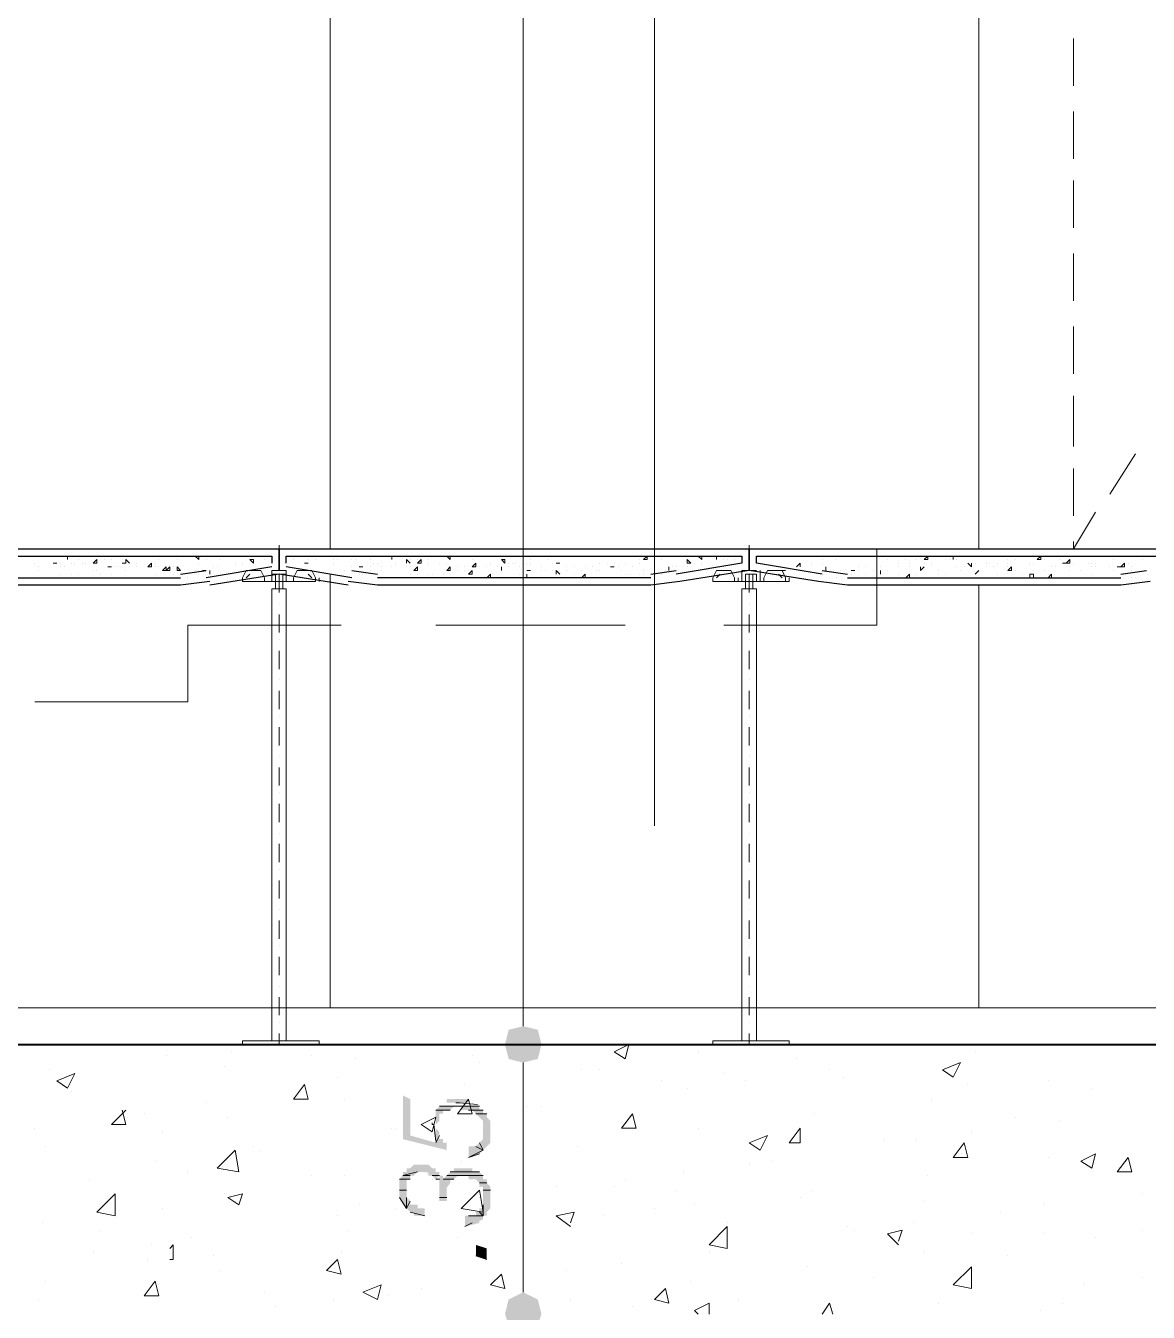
# Model space of a CAD drawing. Header units: millimetres. Extents: x 182 to 575, y -105 to 95.
# Drawn here: x 290.311 to 291.778, y 69.309 to 70.99 of the extents above; entities that cross this region are included whole.
import ezdxf

# ---------------------------------------------------------------- set-up
doc = ezdxf.new("R2010")
doc.units = ezdxf.units.MM
doc.header["$MEASUREMENT"] = 0
doc.layers.add('PDF_Geometry', color=7, linetype='Continuous')
doc.layers.add('PDF_Solid Fills', color=7, linetype='Continuous')

msp = doc.modelspace()

# ---------------------------------------------------------------- hatches: boundary and pattern name
at = {"layer": 'PDF_Solid Fills', "transparency": 33554559}
for points in [[(290.9421, 69.6396), (290.9612, 69.6348), (290.9802, 69.6396), (290.985, 69.6586), (290.9802, 69.6777), (290.9612, 69.6824), (290.9421, 69.6777), (290.9373, 69.6586)], [(290.8897, 69.5872), (290.8612, 69.5872), (290.8612, 69.5824), (290.8897, 69.5824)], [(290.8993, 69.3824), (290.9135, 69.3777), (290.9135, 69.392), (290.8993, 69.3967)], [(290.9421, 69.292), (290.9612, 69.2824), (290.9802, 69.292), (290.985, 69.3062), (290.9802, 69.3253), (290.9612, 69.3348), (290.9421, 69.3253), (290.9373, 69.3062)]]:
    msp.add_hatch(color=256, dxfattribs=at).paths.add_polyline_path(points)
h = msp.add_hatch(color=256, dxfattribs=at)
h.paths.add_polyline_path([(290.8754, 69.5777), (290.8516, 69.5777), (290.8469, 69.5729), (290.8469, 69.5539), (290.8516, 69.5586), (290.8516, 69.5681), (290.8564, 69.5681), (290.8564, 69.5729), (290.8659, 69.5729), (290.8697, 69.5767)])
h.paths.add_polyline_path([(290.8802, 69.5769), (290.8802, 69.5729), (290.8897, 69.5729), (290.8961, 69.5713), (290.9088, 69.5586), (290.9088, 69.5348), (290.904, 69.5301), (290.8993, 69.5253), (290.8897, 69.5253), (290.8897, 69.511), (290.8945, 69.511), (290.8969, 69.5134), (290.904, 69.5158), (290.9088, 69.5205), (290.9183, 69.5301), (290.9183, 69.5586), (290.9135, 69.5634), (290.9135, 69.5681), (290.9088, 69.5681), (290.9088, 69.5729), (290.904, 69.5729), (290.904, 69.5777), (290.8754, 69.5777)])
h.paths.add_polyline_path([(290.8516, 69.5443), (290.8469, 69.5491), (290.8469, 69.5301), (290.8135, 69.5396), (290.8135, 69.5872), (290.804, 69.592), (290.804, 69.5348), (290.8612, 69.5205), (290.8612, 69.5301), (290.8564, 69.5301), (290.8564, 69.5348), (290.8516, 69.5348)])
h = msp.add_hatch(color=256, dxfattribs=at)
h.paths.add_polyline_path([(290.8421, 69.5586), (290.8421, 69.5491), (290.8421, 69.5586)], flags=0)
h.paths.add_polyline_path([(290.8421, 69.5443), (290.8421, 69.5634), (290.8421, 69.5443)], flags=0)
h.paths.add_polyline_path([(290.8421, 69.5681), (290.8421, 69.5396), (290.8421, 69.5681)], flags=0)
h.paths.add_polyline_path([(290.8469, 69.5729), (290.8469, 69.5348), (290.8469, 69.5729)], flags=0)
h = msp.add_hatch(color=256, dxfattribs=at)
h.paths.add_polyline_path([(290.8326, 69.4348), (290.8326, 69.4443), (290.8231, 69.4443), (290.8231, 69.4491), (290.8135, 69.4491), (290.8135, 69.4539), (290.8088, 69.4586), (290.8088, 69.4824), (290.8135, 69.4824), (290.8135, 69.4872), (290.8183, 69.4872), (290.8231, 69.492), (290.8326, 69.492), (290.8373, 69.4908), (290.8373, 69.4872), (290.8421, 69.4872), (290.8469, 69.4824), (290.8516, 69.4872), (290.8516, 69.492), (290.8469, 69.492), (290.8469, 69.4967), (290.8421, 69.4967), (290.8373, 69.5015), (290.8183, 69.5015), (290.8135, 69.4967), (290.8088, 69.4967), (290.8088, 69.492), (290.804, 69.492), (290.804, 69.4872), (290.7993, 69.4824), (290.7993, 69.4586), (290.804, 69.4515), (290.804, 69.4491), (290.8088, 69.4443), (290.8135, 69.4396), (290.8183, 69.4384), (290.8183, 69.4348)])
h.paths.add_polyline_path([(290.8516, 69.4872), (290.8516, 69.4539), (290.8612, 69.4539), (290.8612, 69.4713), (290.8659, 69.4777), (290.8659, 69.4824), (290.8707, 69.4824), (290.8743, 69.486), (290.8802, 69.4872), (290.885, 69.4872), (290.8897, 69.4862), (290.8897, 69.4824), (290.8993, 69.4824), (290.904, 69.4777), (290.904, 69.4729), (290.9088, 69.4729), (290.9088, 69.4443), (290.904, 69.4443), (290.904, 69.4396), (290.8993, 69.4396), (290.8993, 69.4348), (290.885, 69.4348), (290.885, 69.4205), (290.904, 69.4253), (290.904, 69.4281), (290.9088, 69.4301), (290.9088, 69.4348), (290.9135, 69.4348), (290.9135, 69.4396), (290.9183, 69.4443), (290.9183, 69.4729), (290.9135, 69.4777), (290.9135, 69.4824), (290.9088, 69.4824), (290.9088, 69.4872), (290.904, 69.492), (290.8945, 69.492), (290.8945, 69.4967), (290.8707, 69.4967), (290.8707, 69.492), (290.8659, 69.492), (290.8612, 69.4872), (290.8564, 69.4824), (290.8564, 69.4872)])

# ---------------------------------------------------------------- linework, layer by layer
at = {"layer": 'PDF_Geometry', "lineweight": 20}
for points in [[(290.7088, 73.3586), (290.7088, 72.8586), (290.7088, 70.3062), (290.7088, 72.8586), (288.7659, 72.8586), (288.7659, 70.3062)], [(291.5564, 73.3586), (291.5564, 70.3062)], [(290.6231, 70.2634), (290.6231, 70.2682), (290.6183, 70.2777), (290.5992, 70.2777), (290.5945, 70.2682), (290.5945, 70.2634), (290.6897, 70.2634)], [(290.5992, 70.2777), (290.5945, 70.2682)], [(290.5945, 70.2634), (290.5945, 70.2682), (290.5945, 70.2634)], [(290.5992, 70.2777), (290.6183, 70.2777), (290.5992, 70.2777)], [(290.5992, 70.2777), (290.5992, 70.2777)], [(290.604, 70.2729), (290.5992, 70.2682)], [(290.5992, 70.2729), (290.5992, 70.2729)], [(290.6183, 70.2777), (290.6231, 70.2682), (290.6183, 70.2777)], [(290.6183, 70.2777), (290.6183, 70.2777)], [(290.6183, 70.2729), (290.6183, 70.2729)], [(290.6231, 70.2634), (290.6231, 70.2682), (290.6231, 70.2634)], [(290.6278, 70.2634), (290.6326, 70.2634), (290.6326, 70.2729), (290.6516, 70.2729), (290.6516, 70.2634)], [(290.6326, 70.2729), (290.6326, 70.2634), (290.6326, 70.2777)], [(290.6326, 70.2777), (290.6326, 70.2777)], [(290.6326, 70.2729), (290.6326, 70.2729)], [(290.6326, 70.2729), (290.6326, 70.2729)], [(290.6373, 70.2729), (290.6373, 70.2539)], [(290.6421, 70.2729), (290.6421, 70.2634)], [(290.6469, 70.2729), (290.6469, 70.2539)], [(290.685, 70.2777), (290.6897, 70.2682), (290.685, 70.2777), (290.6659, 70.2777), (290.6612, 70.2682), (290.6612, 70.2634), (290.6516, 70.2634), (290.6612, 70.2634), (290.6564, 70.2634)], [(290.6516, 70.2777), (290.6516, 70.2634), (290.6516, 70.2729)], [(290.6516, 70.2777), (290.6516, 70.2777)], [(290.6516, 70.2729), (290.6516, 70.2729)], [(290.6516, 70.2729), (290.6516, 70.2729)], [(290.6612, 70.2682), (290.6659, 70.2777), (290.6612, 70.2682)], [(290.6612, 70.2634), (290.6612, 70.2682), (290.6612, 70.2634)], [(290.6659, 70.2777), (290.685, 70.2777), (290.6659, 70.2777)], [(290.6659, 70.2777), (290.6659, 70.2777)], [(290.6659, 70.2729), (290.6659, 70.2729)], [(290.685, 70.2682), (290.6802, 70.2729)], [(290.685, 70.2777), (290.685, 70.2777)], [(290.685, 70.2729), (290.685, 70.2729)], [(290.6897, 70.2634), (290.6897, 70.2682), (290.6897, 70.2634)], [(290.6945, 70.2682), (290.6945, 70.2634)], [(290.7088, 70.2729), (290.7088, 69.7062)], [(291.2373, 70.2682), (291.2373, 70.2634), (291.2373, 70.2682), (291.2326, 70.2777), (291.2135, 70.2777), (291.2088, 70.2682), (291.2088, 70.2634), (291.3088, 70.2634)], [(291.2135, 70.2777), (291.2088, 70.2682)], [(291.2088, 70.2634), (291.2088, 70.2682), (291.2088, 70.2634)], [(291.2135, 70.2777), (291.2326, 70.2777), (291.2135, 70.2777)], [(291.2135, 70.2777), (291.2135, 70.2777)], [(291.2183, 70.2729), (291.2135, 70.2682)], [(291.2135, 70.2729), (291.2135, 70.2729)], [(291.2326, 70.2777), (291.2373, 70.2682), (291.2326, 70.2777)], [(291.2326, 70.2777), (291.2326, 70.2777)], [(291.2326, 70.2729), (291.2326, 70.2729)], [(291.2469, 70.2777), (291.2659, 70.2777), (291.2469, 70.2777), (291.2469, 70.2634), (291.2469, 70.2729), (291.2469, 70.2634), (291.2421, 70.2634), (291.2469, 70.2634), (291.2373, 70.2634)], [(291.2421, 70.2682), (291.2421, 70.2634)], [(291.2469, 70.2777), (291.2469, 70.2777)], [(291.2469, 70.2729), (291.2469, 70.2729)], [(291.2516, 70.2539), (291.2516, 70.2729), (291.2659, 70.2729), (291.2659, 70.2634), (291.2659, 70.2729)], [(291.2516, 70.2729), (291.2516, 70.2729)], [(291.2564, 70.2729), (291.2564, 70.2634)], [(291.2612, 70.2729), (291.2612, 70.2539)], [(291.304, 70.2777), (291.2802, 70.2777), (291.2993, 70.2777), (291.304, 70.2682), (291.2993, 70.2777), (291.2802, 70.2777), (291.2754, 70.2682), (291.2754, 70.2634), (291.2707, 70.2634), (291.2754, 70.2634), (291.2659, 70.2634)], [(291.2659, 70.2777), (291.2659, 70.2777)], [(291.2659, 70.2729), (291.2659, 70.2729)], [(291.2659, 70.2729), (291.2659, 70.2729)], [(291.2707, 70.2777), (291.2707, 70.2634)], [(291.2754, 70.2682), (291.2802, 70.2777), (291.2754, 70.2682)], [(291.2754, 70.2634), (291.2754, 70.2682), (291.2754, 70.2634)], [(291.2802, 70.2777), (291.2802, 70.2777)], [(291.2802, 70.2729), (291.2802, 70.2729)], [(291.2993, 70.2682), (291.2945, 70.2729)], [(291.2993, 70.2777), (291.2993, 70.2777)], [(291.2993, 70.2729), (291.2993, 70.2729)], [(291.304, 70.2777), (291.304, 70.2777)], [(291.304, 70.2682), (291.304, 70.2634)], [(291.3088, 70.2634), (291.3088, 70.2682), (291.3088, 70.2634)], [(290.5945, 70.2634), (290.5945, 70.2634)], [(290.6231, 70.2634), (290.6231, 70.2634)], [(290.6231, 70.2634), (290.6326, 70.2634), (290.6231, 70.2634)], [(290.6278, 70.2634), (290.6278, 70.2634)], [(290.6326, 70.2634), (290.6326, 70.2634)], [(290.6516, 69.6634), (290.6516, 70.2539), (290.6326, 70.2539), (290.6326, 69.6634)], [(290.6516, 70.2634), (290.6516, 70.2634)], [(290.6564, 70.2634), (290.6564, 70.2634)], [(290.6612, 70.2634), (290.6612, 70.2634)], [(290.6897, 70.2634), (290.6897, 70.2634)], [(291.2088, 70.2634), (291.2088, 70.2634)], [(291.2373, 70.2634), (291.2373, 70.2634)], [(291.2421, 70.2634), (291.2421, 70.2634)], [(291.2469, 70.2634), (291.2469, 70.2634)], [(291.2659, 69.6634), (291.2659, 70.2539), (291.2469, 70.2539), (291.2469, 69.6634)], [(291.2659, 70.2634), (291.2659, 70.2634)], [(291.2707, 70.2634), (291.2707, 70.2634)], [(291.2754, 70.2634), (291.2754, 70.2634)], [(291.3088, 70.2634), (291.3088, 70.2634)], [(291.5564, 70.2586), (291.5564, 69.7062)], [(290.6945, 69.6586), (290.5945, 69.6586), (290.6945, 69.6586), (290.5945, 69.6586), (290.5945, 69.6634), (290.6945, 69.6634), (290.6945, 69.6586), (290.5945, 69.6586)]]:
    msp.add_lwpolyline(points, dxfattribs=at)
at = {"layer": 'PDF_Geometry', "lineweight": 13}
for points in [[(291.1326, 73.3586), (291.1326, 70.3062)], [(290.9612, 69.6824), (290.9612, 69.7062), (290.9612, 73.1586), (290.9612, 73.1824), (290.9612, 73.1586), (290.9612, 73.1062)], [(291.6802, 70.9729), (291.6802, 70.911)], [(291.1326, 69.9443), (291.1326, 70.9443)], [(291.6802, 70.8777), (291.6802, 70.8158)], [(291.6802, 70.7872), (291.6802, 70.7253)], [(291.6802, 70.692), (291.6802, 70.6301)], [(291.6802, 70.5967), (291.6802, 70.5348)], [(291.6802, 70.5062), (291.6802, 70.4396)], [(291.7278, 70.3777), (291.7612, 70.4301)], [(291.6802, 70.411), (291.6802, 70.3491)], [(291.6802, 70.3158), (291.6802, 70.3062), (291.7088, 70.3539)], [(290.6421, 70.311), (290.6421, 70.2967)], [(291.2231, 70.2062), (291.4231, 70.2062), (291.4231, 70.3062), (291.6897, 70.3062)], [(291.2564, 70.311), (291.2564, 70.2967)], [(290.3231, 70.2967), (290.3231, 70.2967)], [(290.3231, 70.2872), (290.3231, 70.2872)], [(290.3278, 70.2824), (290.3278, 70.2824)], [(290.3326, 70.2967), (290.3326, 70.2967)], [(290.3469, 70.2872), (290.3469, 70.2872)], [(290.3516, 70.2872), (290.3516, 70.2872)], [(290.3564, 70.2872), (290.3564, 70.2872)], [(290.3564, 70.2824), (290.3564, 70.2824)], [(290.3612, 70.2824), (290.3612, 70.2824)], [(290.3659, 70.292), (290.3659, 70.292)], [(290.3707, 70.2872), (290.3707, 70.2872)], [(290.3754, 70.2872), (290.3754, 70.2872)], [(290.3802, 70.292), (290.3802, 70.292)], [(290.385, 70.2872), (290.385, 70.2872)], [(290.3897, 70.2967), (290.3897, 70.2967)], [(290.3897, 70.2872), (290.3897, 70.2872)], [(290.404, 70.2967), (290.404, 70.2967)], [(290.404, 70.2872), (290.404, 70.2872)], [(290.4135, 70.292), (290.4135, 70.292)], [(290.4231, 70.292), (290.4231, 70.292)], [(290.4231, 70.2824), (290.4231, 70.2824)], [(290.4278, 70.2824), (290.4278, 70.2824)], [(290.4278, 70.2824), (290.4278, 70.2824)], [(290.4326, 70.2824), (290.4326, 70.2824)], [(290.4469, 70.2872), (290.4421, 70.292), (290.4421, 70.2872), (290.4373, 70.2872)], [(290.4373, 70.292), (290.4373, 70.292)], [(290.4373, 70.2872), (290.4373, 70.2872)], [(290.4373, 70.2872), (290.4373, 70.2872)], [(290.4421, 70.2872), (290.4421, 70.2872)], [(290.4469, 70.2967), (290.4469, 70.2967)], [(290.4564, 70.2967), (290.4564, 70.2967)], [(290.4564, 70.2872), (290.4564, 70.2872)], [(290.4564, 70.2872), (290.4564, 70.2872)], [(290.4564, 70.2824), (290.4564, 70.2824)], [(290.4612, 70.2967), (290.4612, 70.2967)], [(290.4659, 70.2967), (290.4659, 70.2967)], [(290.4707, 70.2824), (290.4707, 70.2824)], [(290.4802, 70.2872), (290.4802, 70.2872)], [(290.4802, 70.2824), (290.4802, 70.2824)], [(290.485, 70.292), (290.485, 70.292)], [(290.485, 70.2824), (290.485, 70.2824)], [(290.504, 70.2824), (290.504, 70.2824)], [(290.5088, 70.292), (290.5088, 70.292)], [(290.5088, 70.2824), (290.5088, 70.2824)], [(290.5135, 70.2967), (290.5135, 70.2967)], [(290.5326, 70.2967), (290.5326, 70.2967)], [(290.5373, 70.2872), (290.5373, 70.2872)], [(290.5469, 70.292), (290.5469, 70.292)], [(290.5564, 70.2824), (290.5564, 70.2824)], [(290.5612, 70.2824), (290.5612, 70.2824)], [(290.5659, 70.292), (290.5659, 70.292)], [(290.585, 70.2967), (290.585, 70.2967)], [(290.585, 70.2872), (290.585, 70.2872)], [(290.5945, 70.2872), (290.5945, 70.2872)], [(290.5992, 70.2967), (290.5992, 70.2967)], [(290.6088, 70.2967), (290.6088, 70.2967)], [(290.6088, 70.2872), (290.6088, 70.2872)], [(290.6231, 70.292), (290.6231, 70.292)], [(290.6421, 70.2872), (290.6421, 70.2872)], [(290.6612, 70.2967), (290.6612, 70.2967)], [(290.6612, 70.292), (290.6612, 70.292)], [(290.6754, 70.2872), (290.6802, 70.2872)], [(290.6802, 70.292), (290.6802, 70.292)], [(290.6802, 70.2872), (290.6802, 70.2872)], [(290.6897, 70.292), (290.6897, 70.292)], [(290.7135, 70.292), (290.7135, 70.292)], [(290.7135, 70.2872), (290.7135, 70.2872)], [(290.7183, 70.292), (290.7183, 70.292)], [(290.7231, 70.2967), (290.7231, 70.2967)], [(290.7326, 70.2967), (290.7326, 70.2967)], [(290.7373, 70.292), (290.7373, 70.292)], [(290.7373, 70.2824), (290.7373, 70.2824)], [(290.7421, 70.2967), (290.7421, 70.2967)], [(290.7421, 70.292), (290.7421, 70.292)], [(290.7516, 70.2824), (290.7516, 70.2824)], [(290.7564, 70.2967), (290.7564, 70.2967)], [(290.7564, 70.2967), (290.7564, 70.2967)], [(290.7612, 70.2967), (290.7612, 70.2967)], [(290.7612, 70.292), (290.7612, 70.292)], [(290.7612, 70.2824), (290.7612, 70.2824)], [(290.7659, 70.2872), (290.7659, 70.2872)], [(290.7707, 70.2872), (290.7707, 70.2872)], [(290.7754, 70.2824), (290.7754, 70.2824)], [(290.785, 70.2967), (290.785, 70.2967)], [(290.7897, 70.2967), (290.7945, 70.2967)], [(290.7897, 70.2967), (290.7897, 70.2967)], [(290.7897, 70.292), (290.7897, 70.292)], [(290.7897, 70.2824), (290.7897, 70.2824)], [(290.7945, 70.2967), (290.7945, 70.2967)], [(290.7945, 70.2967), (290.7945, 70.2967)], [(290.7945, 70.2872), (290.7945, 70.2872)], [(290.7945, 70.2872), (290.7945, 70.2872)], [(290.8088, 70.2872), (290.8088, 70.292), (290.8135, 70.2872)], [(290.8088, 70.2872), (290.8088, 70.2872)], [(290.8088, 70.2824), (290.8088, 70.2824)], [(290.8135, 70.292), (290.8135, 70.292)], [(290.8135, 70.2824), (290.8135, 70.2824)], [(290.8231, 70.292), (290.8231, 70.292)], [(290.8231, 70.2872), (290.8231, 70.2872)], [(290.8373, 70.292), (290.8373, 70.292)], [(290.8373, 70.292), (290.8373, 70.292)], [(290.8373, 70.2872), (290.8373, 70.2872)], [(290.8373, 70.2872), (290.8373, 70.2872)], [(290.8516, 70.2872), (290.8516, 70.2872)], [(290.8564, 70.2967), (290.8564, 70.2967)], [(290.8612, 70.2872), (290.8612, 70.2872)], [(290.8612, 70.2872), (290.8612, 70.2872)], [(290.8612, 70.2872), (290.8612, 70.2872)], [(290.8659, 70.292), (290.8659, 70.292)], [(290.8659, 70.292), (290.8659, 70.292)], [(290.8659, 70.292), (290.8659, 70.292)], [(290.8754, 70.2824), (290.8754, 70.2824)], [(290.885, 70.2824), (290.885, 70.2824)], [(290.8897, 70.2967), (290.8897, 70.2967)], [(290.8945, 70.292), (290.8945, 70.292)], [(290.904, 70.2824), (290.904, 70.2824)], [(290.904, 70.2824), (290.904, 70.2824)], [(290.9135, 70.2824), (290.9135, 70.2824)], [(290.9135, 70.2824), (290.9135, 70.2824)], [(290.9183, 70.2872), (290.9183, 70.2872)], [(290.9278, 70.2824), (290.9278, 70.2824)], [(290.9373, 70.2872), (290.9373, 70.2872)], [(290.9421, 70.2872), (290.9421, 70.2872)], [(290.9421, 70.2824), (290.9421, 70.2824)], [(290.9469, 70.2872), (290.9469, 70.2872)], [(290.9516, 70.2872), (290.9516, 70.2872)], [(290.9564, 70.2824), (290.9564, 70.2824)], [(290.9659, 70.2872), (290.9659, 70.2872)], [(290.9707, 70.292), (290.9707, 70.292)], [(290.9707, 70.292), (290.9707, 70.292)], [(290.9707, 70.2872), (290.9707, 70.2872)], [(290.985, 70.2824), (290.985, 70.2824)], [(290.9945, 70.292), (290.9945, 70.292)], [(290.9992, 70.2967), (290.9992, 70.2967)], [(290.9992, 70.2967), (290.9992, 70.2967)], [(290.9992, 70.2872), (290.9992, 70.2872)], [(291.0088, 70.2872), (291.0088, 70.2872)], [(291.0135, 70.2967), (291.0135, 70.2967)], [(291.0183, 70.2967), (291.0183, 70.2967)], [(291.0183, 70.2824), (291.0183, 70.2824)], [(291.0278, 70.2824), (291.0278, 70.2824)], [(291.0421, 70.2824), (291.0421, 70.2824)], [(291.0516, 70.2824), (291.0516, 70.2824)], [(291.0516, 70.2824), (291.0516, 70.2824)], [(291.0612, 70.2872), (291.0612, 70.2872)], [(291.0707, 70.2872), (291.0707, 70.2872)], [(291.0802, 70.2872), (291.0802, 70.2872)], [(291.0802, 70.2824), (291.0802, 70.2824)], [(291.0802, 70.2824), (291.0802, 70.2824)], [(291.085, 70.2824), (291.085, 70.2824)], [(291.0945, 70.2872), (291.0945, 70.2872)], [(291.104, 70.2824), (291.104, 70.2824)], [(291.1135, 70.292), (291.1135, 70.292)], [(291.1135, 70.2872), (291.1135, 70.2872)], [(291.1183, 70.292), (291.1183, 70.292)], [(291.1231, 70.2967), (291.1231, 70.2967)], [(291.1231, 70.2967), (291.1231, 70.2967)], [(291.1278, 70.2967), (291.1278, 70.2967)], [(291.1326, 70.2824), (291.1326, 70.2824)], [(291.1421, 70.292), (291.1421, 70.292)], [(291.1469, 70.2967), (291.1469, 70.2967)], [(291.1469, 70.2967), (291.1469, 70.2967)], [(291.1564, 70.2824), (291.1564, 70.2824)], [(291.1612, 70.2824), (291.1612, 70.2824)], [(291.1707, 70.2824), (291.1707, 70.2824)], [(291.1754, 70.2967), (291.1754, 70.2967)], [(291.1754, 70.2824), (291.1754, 70.2824)], [(291.1802, 70.2967), (291.1802, 70.2967)], [(291.185, 70.2872), (291.185, 70.2872)], [(291.1945, 70.2872), (291.1945, 70.2872)], [(291.1945, 70.2872), (291.1945, 70.2872)], [(291.2135, 70.292), (291.2135, 70.292)], [(291.2135, 70.292), (291.2135, 70.292)], [(291.2231, 70.292), (291.2231, 70.292)], [(291.2278, 70.292), (291.2278, 70.292)], [(291.2373, 70.292), (291.2373, 70.292)], [(291.2421, 70.2967), (291.2421, 70.2967)], [(291.2469, 70.292), (291.2469, 70.292)], [(291.2469, 70.2872), (291.2469, 70.2872)], [(291.2469, 70.2872), (291.2469, 70.2872)], [(291.2564, 70.2872), (291.2564, 70.2872)], [(291.2754, 70.2967), (291.2754, 70.2967)], [(291.285, 70.2872), (291.285, 70.2872)], [(291.285, 70.2872), (291.285, 70.2872)], [(291.2897, 70.2967), (291.2897, 70.2967)], [(291.3183, 70.2824), (291.3231, 70.2872), (291.3231, 70.2824)], [(291.3231, 70.2872), (291.3231, 70.2872)], [(291.3231, 70.2872), (291.3231, 70.2872)], [(291.3278, 70.2967), (291.3278, 70.2967)], [(291.3373, 70.2872), (291.3373, 70.2872)], [(291.3373, 70.2872), (291.3373, 70.2872)], [(291.3373, 70.2872), (291.3373, 70.2872)], [(291.3516, 70.292), (291.3516, 70.292)], [(291.3516, 70.292), (291.3516, 70.292)], [(291.3516, 70.2872), (291.3516, 70.2872)], [(291.3564, 70.2967), (291.3564, 70.2967)], [(291.3707, 70.292), (291.3707, 70.292)], [(291.3754, 70.2967), (291.3754, 70.2967)], [(291.3802, 70.2967), (291.3802, 70.2967)], [(291.385, 70.2967), (291.385, 70.2967)], [(291.3992, 70.2967), (291.3992, 70.2967)], [(291.3992, 70.2824), (291.3992, 70.2824)], [(291.404, 70.2967), (291.404, 70.2967)], [(291.4088, 70.2967), (291.4088, 70.2967)], [(291.4088, 70.2824), (291.4088, 70.2824)], [(291.4088, 70.2824), (291.4088, 70.2824)], [(291.4088, 70.2824), (291.4088, 70.2824)], [(291.4135, 70.2967), (291.4135, 70.2967)], [(291.4278, 70.2824), (291.4278, 70.2824)], [(291.4373, 70.292), (291.4373, 70.292)], [(291.4516, 70.2967), (291.4516, 70.2967)], [(291.4516, 70.2967), (291.4516, 70.2967)], [(291.4516, 70.2872), (291.4516, 70.2872)], [(291.4516, 70.2824), (291.4516, 70.2824)], [(291.4612, 70.292), (291.4612, 70.292)], [(291.4659, 70.2872), (291.4659, 70.2872)], [(291.4659, 70.2824), (291.4659, 70.2824)], [(291.4754, 70.292), (291.4754, 70.292)], [(291.485, 70.2824), (291.4802, 70.2777), (291.4802, 70.2824)], [(291.485, 70.2872), (291.485, 70.2872)], [(291.4897, 70.292), (291.4897, 70.292)], [(291.4945, 70.2872), (291.4945, 70.2872)], [(291.504, 70.2967), (291.504, 70.2967)], [(291.5135, 70.292), (291.5135, 70.292)], [(291.5183, 70.292), (291.5183, 70.292)], [(291.5231, 70.2967), (291.5231, 70.2967)], [(291.5231, 70.292), (291.5231, 70.292)], [(291.5278, 70.292), (291.5278, 70.292)], [(291.5278, 70.2824), (291.5278, 70.2824)], [(291.5373, 70.2824), (291.5373, 70.2824)], [(291.5421, 70.2872), (291.5421, 70.2872)], [(291.5421, 70.2872), (291.5469, 70.2824), (291.5469, 70.2872)], [(291.5421, 70.2872), (291.5421, 70.2872)], [(291.5469, 70.2967), (291.5469, 70.2967)], [(291.5516, 70.2967), (291.5516, 70.2967)], [(291.5516, 70.2872), (291.5516, 70.2872)], [(291.5659, 70.2872), (291.5659, 70.2872)], [(291.5659, 70.2824), (291.5659, 70.2824)], [(291.5707, 70.2872), (291.5707, 70.2872)], [(291.5754, 70.2824), (291.5754, 70.2824)], [(291.5802, 70.2872), (291.5802, 70.2872)], [(291.5945, 70.292), (291.5945, 70.292)], [(291.5945, 70.292), (291.5945, 70.292)], [(291.5945, 70.292), (291.5945, 70.292)], [(291.5945, 70.292), (291.5945, 70.292)], [(291.5945, 70.2872), (291.5945, 70.2872)], [(291.5945, 70.2824), (291.5945, 70.2824)], [(291.5993, 70.2967), (291.5993, 70.2967)], [(291.5993, 70.2967), (291.604, 70.2967)], [(291.604, 70.2967), (291.604, 70.2967)], [(291.604, 70.292), (291.604, 70.292)], [(291.6231, 70.2967), (291.6231, 70.2967)], [(291.6231, 70.2872), (291.6231, 70.2872)], [(291.6278, 70.2967), (291.6278, 70.2967)], [(291.6278, 70.2872), (291.6278, 70.2872)], [(291.6421, 70.292), (291.6421, 70.292)], [(291.6516, 70.2824), (291.6516, 70.2824)], [(291.6564, 70.2824), (291.6564, 70.2824)], [(291.6612, 70.292), (291.6612, 70.292)], [(291.6659, 70.2872), (291.6659, 70.2872)], [(291.6659, 70.2872), (291.6659, 70.2872)], [(291.6659, 70.2872), (291.6707, 70.2872)], [(291.6707, 70.2824), (291.6707, 70.2824)], [(291.6754, 70.2824), (291.6754, 70.2824)], [(291.6802, 70.2872), (291.6802, 70.2872)], [(291.6897, 70.2967), (291.6897, 70.2967)], [(291.6993, 70.2872), (291.6993, 70.2872)], [(291.704, 70.2872), (291.704, 70.2872)], [(291.704, 70.2824), (291.704, 70.2824)], [(291.7088, 70.2872), (291.7088, 70.2872)], [(291.7088, 70.2872), (291.7088, 70.2872)], [(291.7088, 70.2872), (291.7088, 70.2872)], [(291.7088, 70.2824), (291.7088, 70.2824)], [(291.7278, 70.2967), (291.7278, 70.2967)], [(291.7278, 70.2824), (291.7278, 70.2824)], [(291.7326, 70.292), (291.7326, 70.292)], [(291.7373, 70.2824), (291.7373, 70.2824)], [(291.7421, 70.2872), (291.7421, 70.2872)], [(291.7516, 70.2872), (291.7516, 70.2872)], [(291.7564, 70.2967), (291.7564, 70.2967)], [(291.7564, 70.2824), (291.7564, 70.2824)], [(291.7707, 70.292), (291.7707, 70.292)], [(290.3278, 70.2777), (290.3278, 70.2777)], [(290.3278, 70.2777), (290.3278, 70.2777)], [(290.3564, 70.2729), (290.3564, 70.2729)], [(290.3707, 70.2729), (290.3707, 70.2729)], [(290.3802, 70.2729), (290.3802, 70.2729)], [(290.3802, 70.2682), (290.3802, 70.2682)], [(290.3993, 70.2777), (290.3993, 70.2777)], [(290.404, 70.2777), (290.404, 70.2777)], [(290.4088, 70.2729), (290.4088, 70.2729)], [(290.4231, 70.2729), (290.4231, 70.2729)], [(290.4421, 70.2777), (290.4421, 70.2777)], [(290.4564, 70.2682), (290.4564, 70.2682)], [(290.4754, 70.2682), (290.4754, 70.2682)], [(290.4802, 70.2729), (290.4802, 70.2729)], [(290.504, 70.2729), (290.504, 70.2729)], [(290.5088, 70.2777), (290.5088, 70.2777)], [(290.5231, 70.2682), (290.5231, 70.2682)], [(290.5326, 70.2777), (290.5326, 70.2777)], [(290.5326, 70.2777), (290.5326, 70.2777)], [(290.5373, 70.2777), (290.5373, 70.2777)], [(290.5373, 70.2729), (290.5373, 70.2729)], [(290.5469, 70.2777), (290.5469, 70.2777)], [(290.6421, 70.2729), (290.6421, 70.2491)], [(290.7278, 70.2777), (290.7278, 70.2777)], [(290.7469, 70.2729), (290.7469, 70.2729)], [(290.7516, 70.2729), (290.7516, 70.2729)], [(290.7612, 70.2777), (290.7612, 70.2777)], [(290.7754, 70.2777), (290.7754, 70.2777)], [(290.7754, 70.2682), (290.7754, 70.2682)], [(290.804, 70.2682), (290.804, 70.2682)], [(290.8135, 70.2729), (290.8135, 70.2729)], [(290.8231, 70.2729), (290.8231, 70.2729)], [(290.8373, 70.2729), (290.8373, 70.2729)], [(290.8421, 70.2729), (290.8421, 70.2729)], [(290.8564, 70.2729), (290.8564, 70.2729)], [(290.8659, 70.2729), (290.8659, 70.2729)], [(290.8754, 70.2777), (290.8754, 70.2777)], [(290.885, 70.2777), (290.885, 70.2777)], [(290.8897, 70.2777), (290.8897, 70.2777)], [(290.9326, 70.2777), (290.9326, 70.2777)], [(290.9373, 70.2682), (290.9373, 70.2682)], [(290.9564, 70.2729), (290.9564, 70.2729)], [(290.9659, 70.2729), (290.9659, 70.2729)], [(290.9659, 70.2729), (290.9659, 70.2729)], [(290.9707, 70.2777), (290.9707, 70.2777)], [(290.985, 70.2777), (290.985, 70.2777)], [(290.9897, 70.2777), (290.9897, 70.2777)], [(290.9992, 70.2777), (290.9992, 70.2777)], [(291.004, 70.2729), (291.004, 70.2777), (291.0088, 70.2729)], [(291.004, 70.2729), (291.004, 70.2729)], [(291.0088, 70.2777), (291.0088, 70.2777)], [(291.0183, 70.2777), (291.0183, 70.2777)], [(291.0278, 70.2729), (291.0278, 70.2729)], [(291.0373, 70.2777), (291.0373, 70.2777)], [(291.0373, 70.2682), (291.0373, 70.2682)], [(291.0373, 70.2682), (291.0373, 70.2682)], [(291.0564, 70.2777), (291.0564, 70.2777)], [(291.0612, 70.2777), (291.0612, 70.2777)], [(291.0707, 70.2682), (291.0707, 70.2682)], [(291.0707, 70.2682), (291.0707, 70.2682)], [(291.0754, 70.2682), (291.0754, 70.2682)], [(291.0802, 70.2682), (291.0754, 70.2682)], [(291.0897, 70.2777), (291.0897, 70.2777)], [(291.0945, 70.2729), (291.0945, 70.2729)], [(291.0992, 70.2729), (291.0992, 70.2729)], [(291.0992, 70.2682), (291.0992, 70.2682)], [(291.1135, 70.2729), (291.1135, 70.2729)], [(291.1183, 70.2777), (291.1183, 70.2777)], [(291.1183, 70.2729), (291.1183, 70.2729)], [(291.1278, 70.2729), (291.1278, 70.2729)], [(291.1326, 70.2777), (291.1326, 70.2777)], [(291.1421, 70.2729), (291.1421, 70.2729)], [(291.1469, 70.2777), (291.1469, 70.2777)], [(291.1516, 70.2777), (291.1516, 70.2777)], [(291.1612, 70.2777), (291.1612, 70.2777)], [(291.2564, 70.2729), (291.2564, 70.2491)], [(291.3564, 70.2777), (291.3564, 70.2777)], [(291.3707, 70.2682), (291.3707, 70.2682)], [(291.3754, 70.2777), (291.3754, 70.2777)], [(291.3897, 70.2729), (291.3897, 70.2729)], [(291.3945, 70.2777), (291.3945, 70.2777)], [(291.3992, 70.2777), (291.3992, 70.2777)], [(291.3992, 70.2682), (291.3992, 70.2682)], [(291.4088, 70.2729), (291.4088, 70.2729)], [(291.4183, 70.2777), (291.4183, 70.2777)], [(291.4278, 70.2729), (291.4278, 70.2729)], [(291.4373, 70.2777), (291.4373, 70.2777)], [(291.4516, 70.2729), (291.4516, 70.2729)], [(291.4754, 70.2729), (291.4754, 70.2729)], [(291.4754, 70.2729), (291.4754, 70.2729)], [(291.4802, 70.2777), (291.4802, 70.2777)], [(291.4992, 70.2682), (291.4992, 70.2682)], [(291.4992, 70.2682), (291.4992, 70.2682)], [(291.504, 70.2777), (291.504, 70.2777)], [(291.504, 70.2777), (291.504, 70.2777)], [(291.504, 70.2729), (291.504, 70.2729)], [(291.5135, 70.2729), (291.5135, 70.2729)], [(291.5326, 70.2777), (291.5326, 70.2777)], [(291.5516, 70.2729), (291.5516, 70.2729)], [(291.5516, 70.2682), (291.5516, 70.2682)], [(291.5802, 70.2729), (291.5802, 70.2729)], [(291.585, 70.2682), (291.585, 70.2682)], [(291.604, 70.2777), (291.604, 70.2777)], [(291.6135, 70.2729), (291.6135, 70.2729)], [(291.6135, 70.2682), (291.6135, 70.2682)], [(291.6231, 70.2682), (291.6231, 70.2729), (291.6278, 70.2729), (291.6278, 70.2682)], [(291.6278, 70.2777), (291.6278, 70.2777)], [(291.6278, 70.2729), (291.6278, 70.2729)], [(291.6421, 70.2777), (291.6421, 70.2777)], [(291.6469, 70.2729), (291.6469, 70.2729)], [(291.6754, 70.2777), (291.6754, 70.2777)], [(291.6802, 70.2682), (291.6802, 70.2682)], [(291.6897, 70.2777), (291.6897, 70.2777)], [(291.6945, 70.2682), (291.6993, 70.2682)], [(291.6993, 70.2682), (291.6993, 70.2682)], [(291.704, 70.2729), (291.704, 70.2729)], [(291.7326, 70.2777), (291.7326, 70.2777)], [(291.7564, 70.2777), (291.7564, 70.2777)], [(291.7564, 70.2682), (291.7564, 70.2682)], [(291.7612, 70.2682), (291.7612, 70.2682)], [(290.6421, 70.2348), (290.6421, 70.2348)], [(291.2564, 70.2348), (291.2564, 70.2348)], [(290.6421, 70.2205), (290.6421, 70.1967)], [(291.2564, 70.2205), (291.2564, 70.1967)], [(290.3231, 70.1062), (290.5231, 70.1062), (290.5231, 70.2062), (290.7231, 70.2062)], [(290.8469, 70.2062), (291.0945, 70.2062)], [(290.6421, 70.1872), (290.6421, 70.1872)], [(291.2564, 70.1872), (291.2564, 70.1872)], [(290.6421, 70.1729), (290.6421, 70.1491)], [(291.2564, 70.1729), (291.2564, 70.1491)], [(290.6421, 70.1348), (290.6421, 70.1348)], [(291.2564, 70.1348), (291.2564, 70.1348)], [(290.6421, 70.1205), (290.6421, 70.0967)], [(291.2564, 70.1205), (291.2564, 70.0967)], [(290.6421, 70.0872), (290.6421, 70.0872)], [(291.2564, 70.0872), (291.2564, 70.0872)], [(290.6421, 70.0729), (290.6421, 70.0491)], [(291.2564, 70.0729), (291.2564, 70.0491)], [(290.6421, 70.0348), (290.6421, 70.0348)], [(291.2564, 70.0348), (291.2564, 70.0348)], [(290.6421, 70.0205), (290.6421, 69.9967)], [(291.2564, 70.0205), (291.2564, 69.9967)], [(290.6421, 69.9872), (290.6421, 69.9872)], [(291.2564, 69.9872), (291.2564, 69.9872)], [(290.6421, 69.9729), (290.6421, 69.9491)], [(291.2564, 69.9729), (291.2564, 69.9491)], [(290.6421, 69.9348), (290.6421, 69.9348)], [(291.2564, 69.9348), (291.2564, 69.9348)], [(290.6421, 69.9205), (290.6421, 69.8967)], [(291.2564, 69.9205), (291.2564, 69.8967)], [(290.6421, 69.8872), (290.6421, 69.8872)], [(291.2564, 69.8872), (291.2564, 69.8872)], [(290.6421, 69.8729), (290.6421, 69.8491)], [(291.2564, 69.8729), (291.2564, 69.8491)], [(290.6421, 69.8348), (290.6421, 69.8348)], [(291.2564, 69.8348), (291.2564, 69.8348)], [(290.6421, 69.8205), (290.6421, 69.7967)], [(291.2564, 69.8205), (291.2564, 69.7967)], [(290.6421, 69.7872), (290.6421, 69.7872)], [(291.2564, 69.7872), (291.2564, 69.7872)], [(290.6421, 69.7729), (290.6421, 69.7491)], [(291.2564, 69.7729), (291.2564, 69.7491)], [(290.6421, 69.7348), (290.6421, 69.7348)], [(291.2564, 69.7348), (291.2564, 69.7348)], [(290.6421, 69.7205), (290.6421, 69.6967)], [(291.2564, 69.7205), (291.2564, 69.6967)], [(280.2993, 69.7062), (299.304, 69.7062)], [(290.6421, 69.6872), (290.6421, 69.6872)], [(291.2564, 69.6872), (291.2564, 69.6872)], [(290.6421, 69.6729), (290.6421, 69.6586)], [(291.2564, 69.6729), (291.2564, 69.6586)], [(290.9612, 69.3348), (290.9612, 69.3586), (290.9612, 69.6062), (290.9612, 69.6348)], [(290.8516, 69.5777), (290.904, 69.5777), (290.8516, 69.5777)], [(290.8731, 69.5824), (290.8778, 69.5824), (290.9016, 69.5801)], [(290.8754, 69.5872), (290.8754, 69.5872), (290.8754, 69.5872)], [(290.8897, 69.5729), (290.9088, 69.5729), (290.8897, 69.5729)], [(290.8993, 69.5681), (290.9135, 69.5681), (290.8993, 69.5681)], [(290.8421, 69.5562), (290.8421, 69.5539), (290.8421, 69.5539), (290.8421, 69.5539), (290.8445, 69.5539), (290.8469, 69.5324)], [(290.904, 69.5301), (290.9088, 69.5205), (290.904, 69.5301)], [(290.8659, 69.492), (290.904, 69.492), (290.8659, 69.492)], [(290.904, 69.492), (290.8659, 69.492), (290.904, 69.492)], [(290.7993, 69.4824), (290.8135, 69.4824), (290.7993, 69.4824)], [(290.804, 69.4872), (290.8135, 69.4872), (290.804, 69.4872)], [(290.8135, 69.4872), (290.804, 69.4872), (290.8135, 69.4872)], [(290.8421, 69.4872), (290.8516, 69.4872), (290.8421, 69.4872)], [(290.8469, 69.4824), (290.8469, 69.4824), (290.8516, 69.4824)], [(290.8564, 69.4824), (290.8707, 69.4824), (290.8564, 69.4824)], [(290.8707, 69.4824), (290.8564, 69.4824), (290.8707, 69.4824)], [(290.8802, 69.4872), (290.8612, 69.4872), (290.8802, 69.4872)], [(290.9135, 69.4777), (290.904, 69.4777), (290.9135, 69.4777)], [(290.904, 69.4777), (290.9135, 69.4777), (290.904, 69.4777)], [(290.7993, 69.4682), (290.8088, 69.4682), (290.7993, 69.4682)], [(290.8088, 69.4682), (290.7993, 69.4682), (290.8088, 69.4682)], [(290.8612, 69.4586), (290.8516, 69.4586), (290.8612, 69.4586)], [(290.9183, 69.4682), (290.9088, 69.4682), (290.9183, 69.4682)], [(291.1326, 69.4443), (291.1326, 69.4443)], [(290.9088, 69.4348), (290.8897, 69.4348), (290.9088, 69.4348)], [(290.8897, 69.4348), (290.9088, 69.4348), (290.8897, 69.4348)], [(290.9135, 69.3777), (290.8993, 69.3824), (290.9135, 69.3777)]]:
    msp.add_lwpolyline(points, dxfattribs=at)
at = {"layer": 'PDF_Geometry', "lineweight": 20}
for points in [[(291.5564, 70.3062), (291.5564, 72.4491), (293.204, 72.4491), (293.204, 70.3062)], [(290.6326, 70.2777), (290.6516, 70.2777)], [(291.2088, 69.6586), (291.3088, 69.6586), (291.2088, 69.6586), (291.3088, 69.6586), (291.3088, 69.6634), (291.2088, 69.6634), (291.2088, 69.6586), (291.3088, 69.6586)], [(291.3088, 69.6586), (291.3088, 69.6634), (291.2088, 69.6634), (291.2088, 69.6586), (291.3088, 69.6586), (291.2088, 69.6586)]]:
    msp.add_lwpolyline(points, close=True, dxfattribs=at)
at = {"layer": 'PDF_Geometry', "lineweight": 25}
for points in [[(290.5516, 70.2634), (290.5135, 70.2586), (290.1564, 70.2586), (290.1183, 70.2634), (290.0278, 70.2777), (290.0278, 70.3062), (290.6421, 70.3062), (290.6421, 70.2777), (290.6421, 70.3062), (291.2564, 70.3062), (291.2564, 70.2777), (291.1659, 70.2634), (291.1278, 70.2586), (290.7707, 70.2586), (290.7326, 70.2634)], [(291.7802, 70.2634), (291.7421, 70.2586), (291.385, 70.2586), (291.3469, 70.2634), (291.2564, 70.2777), (291.2564, 70.3062), (291.8707, 70.3062), (291.8707, 70.2777), (291.8707, 70.3062), (292.4897, 70.3062), (292.4897, 70.2777), (292.4897, 70.3062), (293.204, 70.3062), (293.204, 70.2777), (293.204, 70.3062), (293.2802, 70.3062)], [(290.1231, 70.2729), (290.0373, 70.2872), (290.0373, 70.2967), (290.6326, 70.2967), (290.6326, 70.2872)], [(290.6326, 70.2824), (290.5469, 70.2682)], [(290.6516, 70.2872), (290.6516, 70.2967), (291.2469, 70.2967), (291.2469, 70.2872), (291.1612, 70.2729)], [(290.7373, 70.2682), (290.6516, 70.2824)], [(291.3516, 70.2729), (291.2659, 70.2872), (291.2659, 70.2967), (291.8612, 70.2967), (291.8612, 70.2872)], [(290.1564, 70.2682), (290.5135, 70.2682)], [(290.5135, 70.2729), (290.5469, 70.2777)], [(290.7326, 70.2586), (290.6421, 70.2729), (290.5516, 70.2586)], [(290.7373, 70.2777), (290.7707, 70.2729)], [(291.1278, 70.2682), (290.7707, 70.2682)], [(291.1278, 70.2729), (291.1612, 70.2777)], [(291.3516, 70.2777), (291.385, 70.2729)], [(291.385, 70.2682), (291.7421, 70.2682)], [(291.7421, 70.2729), (291.7754, 70.2777)]]:
    msp.add_lwpolyline(points, dxfattribs=at)
at = {"layer": 'PDF_Geometry', "lineweight": 13}
for points in [[(290.3326, 70.2967), (290.3278, 70.2967)], [(290.3516, 70.2872), (290.3469, 70.2872)], [(290.3659, 70.2967), (290.3659, 70.292)], [(290.3897, 70.2967), (290.385, 70.2967)], [(290.404, 70.292), (290.404, 70.2872), (290.3993, 70.2872)], [(290.4231, 70.2824), (290.4183, 70.2824)], [(290.4754, 70.2872), (290.4754, 70.2824), (290.4707, 70.2824)], [(290.4945, 70.2824), (290.4945, 70.2777), (290.4897, 70.2777)], [(290.4993, 70.2777), (290.4945, 70.2777), (290.4993, 70.2824)], [(290.5088, 70.2824), (290.5135, 70.2777), (290.5088, 70.2777)], [(290.5373, 70.2967), (290.5373, 70.292), (290.5326, 70.2967)], [(290.6088, 70.292), (290.604, 70.292), (290.6088, 70.2872)], [(290.7516, 70.2824), (290.7469, 70.2824)], [(290.7564, 70.2967), (290.7516, 70.2967)], [(290.7564, 70.2967), (290.7516, 70.2967)], [(290.7897, 70.2967), (290.7897, 70.292)], [(290.8231, 70.2824), (290.8231, 70.2777), (290.8183, 70.2777)], [(290.8278, 70.292), (290.8278, 70.2872), (290.8231, 70.2872)], [(290.8659, 70.2967), (290.8659, 70.292), (290.8612, 70.2967)], [(290.8659, 70.2777), (290.8612, 70.2777), (290.8659, 70.2824)], [(290.8993, 70.2872), (290.8993, 70.2824), (290.8945, 70.2824)], [(290.9373, 70.292), (290.9373, 70.2872), (290.9326, 70.292)], [(290.9326, 70.2824), (290.9326, 70.2777)], [(291.0088, 70.2872), (291.004, 70.2872)], [(291.0802, 70.2824), (291.0754, 70.2824)], [(291.1231, 70.292), (291.1183, 70.292), (291.1231, 70.2967)], [(291.1516, 70.2824), (291.1516, 70.2777)], [(291.1802, 70.2967), (291.1754, 70.2967)], [(291.1802, 70.2872), (291.1754, 70.2872), (291.1754, 70.292)], [(291.1945, 70.2967), (291.1897, 70.2967), (291.1945, 70.292)], [(291.2135, 70.2967), (291.2135, 70.292)], [(291.3564, 70.2824), (291.3564, 70.2777)], [(291.4897, 70.292), (291.485, 70.292), (291.4897, 70.2967)], [(291.5231, 70.2967), (291.5231, 70.292)], [(291.5993, 70.2777), (291.5945, 70.2777), (291.5993, 70.2824)], [(291.6373, 70.2967), (291.6373, 70.292), (291.6326, 70.292)], [(291.6754, 70.292), (291.6754, 70.2872), (291.6707, 70.2872)], [(291.7421, 70.2824), (291.7373, 70.2824)], [(291.7469, 70.2872), (291.7469, 70.2824), (291.7421, 70.2824)], [(290.5469, 70.2777), (290.5421, 70.2777)], [(290.5516, 70.2777), (290.5516, 70.2729)], [(290.8945, 70.2777), (290.8945, 70.2729), (290.8897, 70.2729)], [(290.9183, 70.2682), (290.9135, 70.2682), (290.9183, 70.2729)], [(290.9707, 70.2777), (290.9659, 70.2777)], [(290.9659, 70.2729), (290.9659, 70.2682)], [(291.0421, 70.2729), (291.0421, 70.2682), (291.0373, 70.2682)], [(291.3945, 70.2777), (291.3897, 70.2777)], [(291.4278, 70.2777), (291.4278, 70.2729)], [(291.4659, 70.2729), (291.4659, 70.2682), (291.4612, 70.2682)], [(291.5564, 70.2777), (291.5516, 70.2729)], [(291.6516, 70.2682), (291.6469, 70.2682), (291.6516, 70.2729)], [(290.8707, 69.6586), (291.0373, 69.6586)], [(290.8659, 69.5729), (290.8469, 69.5729), (290.8659, 69.5729)], [(290.8516, 69.5396), (290.8469, 69.5301), (290.8516, 69.5396)], [(290.8993, 69.5253), (290.9088, 69.5205), (290.8993, 69.5253)], [(290.9088, 69.5205), (290.8897, 69.511), (290.9088, 69.5205)], [(290.8993, 69.5158), (290.8897, 69.511), (290.8993, 69.5158)], [(290.904, 69.5158), (290.8897, 69.511), (290.904, 69.5158)], [(290.8231, 69.492), (290.804, 69.4872), (290.8231, 69.492)], [(290.9088, 69.4872), (290.8612, 69.4872), (290.9088, 69.4872)], [(290.7993, 69.4586), (290.8088, 69.4443), (290.7993, 69.4586)], [(290.8088, 69.4586), (290.8088, 69.4443), (290.8088, 69.4586)], [(290.8135, 69.4539), (290.8088, 69.4443), (290.8135, 69.4539)], [(290.9088, 69.4491), (290.9088, 69.4348), (290.9088, 69.4491)], [(290.8135, 69.4396), (290.8326, 69.4348), (290.8135, 69.4396)], [(290.8945, 69.4253), (290.885, 69.4205), (290.8945, 69.4253)], [(290.904, 69.4396), (290.9088, 69.4348), (290.904, 69.4396)]]:
    msp.add_lwpolyline(points, close=True, dxfattribs=at)
at = {"layer": 'PDF_Geometry', "lineweight": 40}
msp.add_lwpolyline([(280.7231, 69.3062), (280.304, 69.3062), (280.304, 69.6586), (299.304, 69.6586), (299.304, 69.3062), (297.7659, 69.3062)], dxfattribs=at)
at = {"layer": 'PDF_Geometry', "lineweight": 0}
for points in [[(290.4945, 69.6443), (290.4945, 69.6443)], [(290.5802, 69.6491), (290.5802, 69.6491)], [(290.685, 69.6443), (290.685, 69.6443)], [(290.8945, 69.6443), (290.8945, 69.6443)], [(291.1897, 69.6491), (291.1897, 69.6491)], [(291.5516, 69.6491), (291.5516, 69.6491)], [(290.3421, 69.6253), (290.3421, 69.6253)], [(290.5707, 69.6301), (290.5707, 69.6301)], [(290.7421, 69.6396), (290.7421, 69.6396)], [(290.904, 69.6348), (290.904, 69.6348)], [(291.0373, 69.6253), (291.0373, 69.6253)], [(291.0612, 69.6253), (291.0612, 69.6253)], [(291.3183, 69.6396), (291.3183, 69.6396)], [(291.3612, 69.6253), (291.3612, 69.6253)], [(290.7183, 69.6158), (290.7183, 69.6158)], [(291.1421, 69.611), (291.1421, 69.611)], [(291.2231, 69.6205), (291.2231, 69.6205)], [(291.2516, 69.611), (291.2516, 69.611)], [(291.3802, 69.6158), (291.3802, 69.6158)], [(291.6469, 69.611), (291.6469, 69.611)], [(290.3707, 69.5967), (290.3707, 69.5967)], [(290.885, 69.6062), (290.885, 69.6062)], [(291.1754, 69.6015), (291.1754, 69.6015)], [(291.5421, 69.6062), (291.5421, 69.6062)], [(291.704, 69.6015), (291.704, 69.6015)], [(290.5469, 69.5824), (290.5469, 69.5824)], [(290.7278, 69.5872), (290.7278, 69.5872)], [(290.9659, 69.5777), (290.9659, 69.5777)], [(290.985, 69.5777), (290.985, 69.5777)], [(291.4945, 69.5872), (291.4945, 69.5872)], [(290.4373, 69.5729), (290.4421, 69.5539), (290.4231, 69.5539), (290.4421, 69.5729)], [(290.4659, 69.5681), (290.4659, 69.5681)], [(290.5754, 69.5634), (290.5754, 69.5634)], [(290.8707, 69.5634), (290.8707, 69.5634)], [(291.3421, 69.5681), (291.3421, 69.5681)], [(291.604, 69.5634), (291.604, 69.5634)], [(291.6612, 69.5586), (291.6612, 69.5586)], [(290.3231, 69.5491), (290.3231, 69.5491)], [(290.4897, 69.5443), (290.4897, 69.5443)], [(290.7897, 69.5491), (290.7897, 69.5491)], [(290.7945, 69.5491), (290.7945, 69.5491)], [(291.1897, 69.5491), (291.1897, 69.5491)], [(291.5469, 69.5443), (291.5469, 69.5443)], [(290.3373, 69.5253), (290.3373, 69.5253)], [(290.6088, 69.5253), (290.6088, 69.5253)], [(291.0326, 69.5253), (291.0326, 69.5253)], [(291.4326, 69.5348), (291.4326, 69.5348)], [(291.4754, 69.5348), (291.4754, 69.5348)], [(290.6183, 69.5205), (290.6183, 69.5205)], [(291.6469, 69.511), (291.6469, 69.511)], [(290.4802, 69.5062), (290.4802, 69.5062)], [(290.5231, 69.492), (290.5231, 69.492)], [(290.8802, 69.5062), (290.8802, 69.5062)], [(291.1707, 69.492), (291.1707, 69.492)], [(291.2564, 69.5015), (291.2564, 69.5015)], [(291.285, 69.5062), (291.285, 69.5062)], [(290.3945, 69.4824), (290.3945, 69.4824)], [(290.685, 69.4872), (290.685, 69.4872)], [(290.7278, 69.4872), (290.7278, 69.4872)], [(290.8421, 69.4824), (290.8421, 69.4824)], [(291.0945, 69.4824), (291.0945, 69.4824)], [(291.4897, 69.4872), (291.4897, 69.4872)], [(290.5707, 69.4634), (290.5707, 69.4634)], [(290.904, 69.4586), (290.904, 69.4586)], [(291.004, 69.4729), (291.004, 69.4729)], [(291.0802, 69.4729), (291.0802, 69.4729)], [(291.1612, 69.4682), (291.1612, 69.4682)], [(291.3231, 69.4586), (291.3231, 69.4586)], [(291.3373, 69.4682), (291.3373, 69.4682)], [(291.7707, 69.4634), (291.7707, 69.4634)], [(290.4897, 69.4443), (290.4897, 69.4443)], [(290.585, 69.4539), (290.585, 69.4539)], [(290.7469, 69.4491), (290.7469, 69.4491)], [(290.7945, 69.4443), (290.7945, 69.4443)], [(290.9088, 69.4443), (290.9088, 69.4443)], [(291.185, 69.4491), (291.185, 69.4491)], [(291.485, 69.4539), (291.485, 69.4539)], [(291.6421, 69.4491), (291.6421, 69.4491)], [(290.3326, 69.4253), (290.3326, 69.4253)], [(290.7183, 69.4348), (290.7183, 69.4348)], [(290.9088, 69.4396), (290.9088, 69.4396)], [(291.0231, 69.4205), (291.004, 69.4348), (291.0278, 69.4396), (291.0231, 69.4253)], [(291.0278, 69.4253), (291.0278, 69.4253)], [(291.0659, 69.4348), (291.0659, 69.4348)], [(291.2278, 69.4253), (291.2278, 69.4253)], [(291.4707, 69.4253), (291.4707, 69.4253)], [(291.585, 69.4396), (291.585, 69.4396)], [(290.4088, 69.4158), (290.4088, 69.4158)], [(290.7326, 69.4158), (290.7326, 69.4158)], [(291.385, 69.4205), (291.385, 69.4205)], [(291.3945, 69.4158), (291.3945, 69.4158)], [(291.4516, 69.3967), (291.4373, 69.411), (291.4564, 69.4158), (291.4516, 69.4015)], [(291.5469, 69.411), (291.5469, 69.411)], [(291.6421, 69.411), (291.6421, 69.411)], [(291.7707, 69.4158), (291.7707, 69.4158)], [(290.4754, 69.3967), (290.4754, 69.3967)], [(290.4993, 69.392), (290.504, 69.3967), (290.504, 69.3777), (290.4993, 69.3777)], [(290.5278, 69.4062), (290.5278, 69.4062)], [(290.8754, 69.4062), (290.8754, 69.4062)], [(291.7088, 69.4062), (291.7088, 69.4062)], [(290.3993, 69.3872), (290.3993, 69.3872)], [(290.4707, 69.3777), (290.4707, 69.3777)], [(290.5564, 69.3824), (290.5564, 69.3824)], [(290.7231, 69.3872), (290.7231, 69.3872)], [(291.0897, 69.3729), (291.0897, 69.3729)], [(291.204, 69.3872), (291.204, 69.3872)], [(291.485, 69.3872), (291.485, 69.3872)], [(291.5945, 69.3824), (291.5945, 69.3824)], [(290.5659, 69.3634), (290.5659, 69.3634)], [(291.0183, 69.3634), (291.0183, 69.3634)], [(291.3326, 69.3681), (291.3326, 69.3681)], [(290.3373, 69.3491), (290.3373, 69.3491)], [(290.485, 69.3443), (290.485, 69.3443)], [(290.8278, 69.3396), (290.8278, 69.3396)], [(291.1802, 69.3491), (291.1802, 69.3491)], [(291.4183, 69.3539), (291.4183, 69.3539)], [(291.6945, 69.3443), (291.6945, 69.3443)], [(291.7707, 69.3539), (291.7707, 69.3539)], [(290.3278, 69.3253), (290.3278, 69.3253)], [(290.6231, 69.3348), (290.6231, 69.3348)], [(290.7135, 69.3253), (290.7135, 69.3253)], [(290.785, 69.3301), (290.785, 69.3301)], [(291.0231, 69.3253), (291.0231, 69.3253)], [(291.2421, 69.3253), (291.2421, 69.3253)], [(290.6373, 69.3158), (290.6373, 69.3158)], [(290.9421, 69.3205), (290.9421, 69.3205)], [(291.104, 69.3158), (291.104, 69.3158)], [(291.1897, 69.3062), (291.185, 69.311), (291.204, 69.3205), (291.204, 69.3062)], [(291.3516, 69.3062), (291.3612, 69.3205), (291.3659, 69.3062)], [(291.504, 69.3205), (291.504, 69.3205)], [(291.6373, 69.311), (291.6373, 69.311)], [(291.6659, 69.3205), (291.6659, 69.3205)]]:
    msp.add_lwpolyline(points, dxfattribs=at)
for points in [[(291.0992, 69.6586), (291.0945, 69.6396), (291.0802, 69.6491)], [(291.5326, 69.6348), (291.5231, 69.6158), (291.5088, 69.6253)], [(290.3754, 69.6205), (290.3659, 69.6015), (290.3516, 69.611)], [(290.6754, 69.6062), (290.6802, 69.5872), (290.6612, 69.5872)], [(290.8897, 69.5872), (290.8945, 69.5681), (290.8754, 69.5681)], [(290.8469, 69.5634), (290.8421, 69.5443), (290.8278, 69.5539)], [(291.104, 69.5681), (291.1088, 69.5491), (291.0897, 69.5491)], [(291.3231, 69.5491), (291.3231, 69.5301), (291.3088, 69.5301)], [(291.2802, 69.5396), (291.2707, 69.5205), (291.2564, 69.5301)], [(291.5373, 69.5301), (291.5421, 69.511), (291.5231, 69.511)], [(290.5897, 69.492), (290.5612, 69.4967), (290.585, 69.5205)], [(291.7088, 69.5158), (291.704, 69.4967), (291.6897, 69.5062)], [(291.7516, 69.511), (291.7564, 69.492), (291.7373, 69.492)], [(290.4278, 69.4348), (290.404, 69.4396), (290.4278, 69.4634)], [(290.5945, 69.4634), (290.5897, 69.4491), (290.5754, 69.4586)], [(290.9088, 69.4396), (290.8802, 69.4443), (290.904, 69.4682)], [(291.2278, 69.392), (291.204, 69.3967), (291.2278, 69.4205)], [(290.7183, 69.3777), (290.7231, 69.3586), (290.704, 69.3634)], [(290.9326, 69.3586), (290.9373, 69.3396), (290.9183, 69.3443)], [(291.5469, 69.3396), (291.5231, 69.3443), (291.5469, 69.3681)], [(290.4802, 69.3491), (290.485, 69.3301), (290.4659, 69.3301)], [(290.7754, 69.3443), (290.7707, 69.3253), (290.7516, 69.3348)], [(291.1469, 69.3396), (291.1516, 69.3205), (291.1326, 69.3253)]]:
    msp.add_lwpolyline(points, close=True, dxfattribs=at)

doc.saveas('drawing.dxf')
